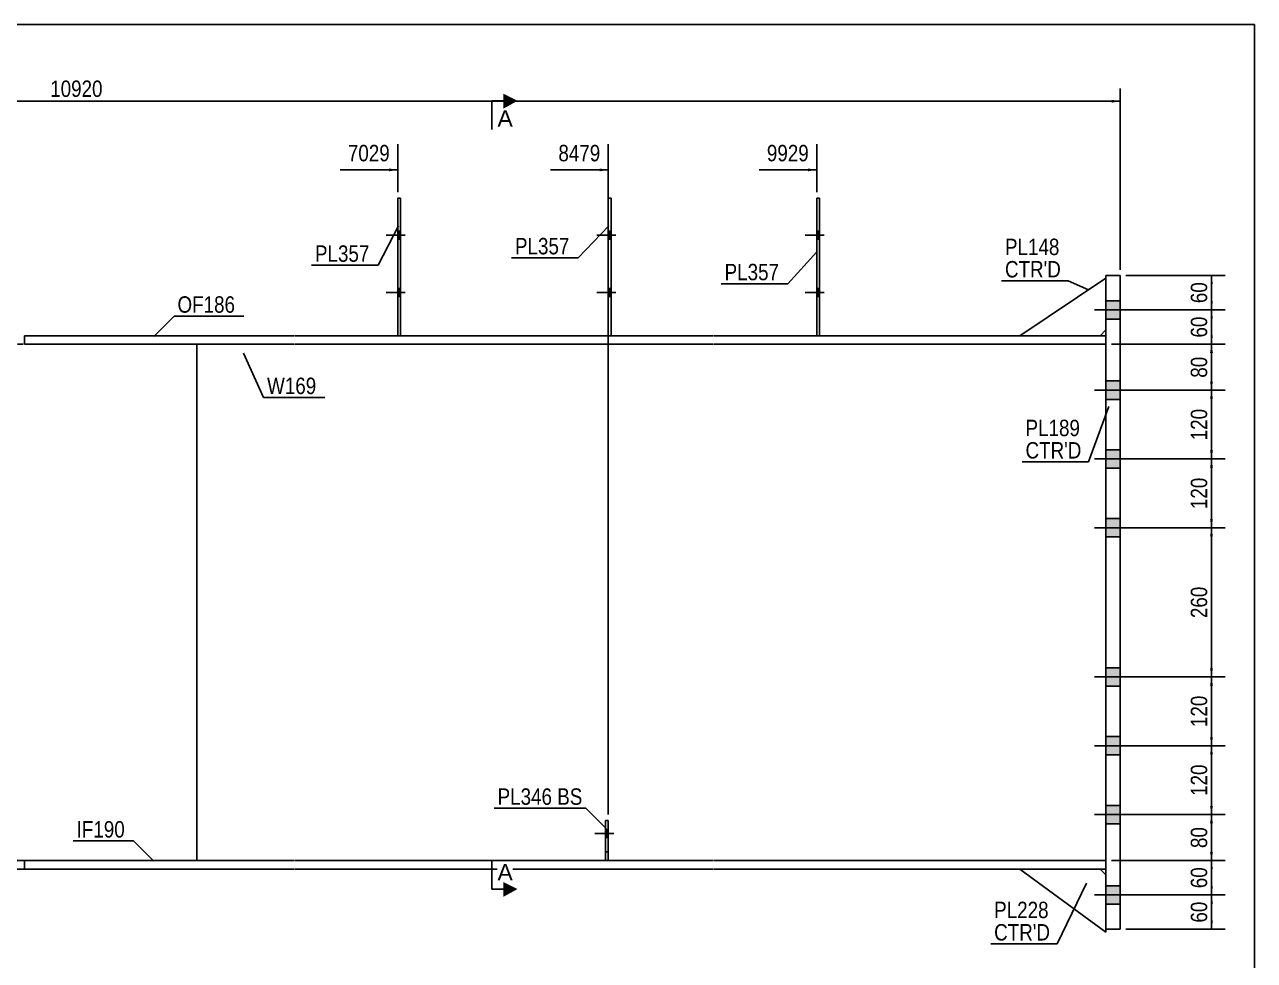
# Model space of a CAD drawing. Header units: millimetres. Extents: x -327 to 86, y -151 to 136.
# Drawn here: x -128.6 to 85.8, y -27.4 to 135.7 of the extents above; entities that cross this region are included whole.
import ezdxf

# ---------------------------------------------------------------- set-up
doc = ezdxf.new("R2010")
doc.units = ezdxf.units.MM
doc.linetypes.add('DXK_LINE_DOT1', pattern=[1.8814, 0.9407, -0.9407])
doc.linetypes.add('DXK_LINE_DOT2', pattern=[3.9198, 1.9599, -1.9599])
doc.styles.add('Arial', font='ARIAL.TTF', dxfattribs={"height": 0.2})
doc.styles.add('Arial Narrow', font='ARIALN.TTF', dxfattribs={"height": 0.2})

# ---------------------------------------------------------------- blocks, each defined once
blk = doc.blocks.new('Unknown-622305772-1210')
at = {"color": 5, "linetype": 'Continuous'}
for p, q in [((85.84, 135.73), (-324.16, 135.73)), ((85.84, -151.27), (85.84, 135.73))]:
    blk.add_line(p, q, dxfattribs=at)
blk = doc.blocks.new('Part-622305772-1543 - 1231')
at = {"color": 2, "linetype": 'Continuous'}
for p, q in [((-128.56, 81.5), (-128.56, 80)), ((-81.56, 81.5), (-128.56, 81.5)), ((-45.21, 81.5), (-81.46, 81.5)), ((-8.51, 81.5), (-45.11, 81.5)), ((27.84, 81.5), (-8.41, 81.5)), ((59.94, 81.5), (27.94, 81.5)), ((-128.56, 80), (-81.56, 80)), ((-81.46, 80), (-45.21, 80)), ((-45.11, 80), (-8.51, 80)), ((-8.41, 80), (27.84, 80)), ((27.94, 80), (59.94, 80))]:
    blk.add_line(p, q, dxfattribs=at)
at = {"color": 7, "linetype": 'DXK_LINE_DOT1'}
blk.add_line((59.94, 80), (59.94, 81.5), dxfattribs=at)
blk = doc.blocks.new('Part-622305772-1287 - 1231')
at = {"color": 2, "linetype": 'Continuous'}
for p, q in [((59.94, 91.5), (44.94, 81.5)), ((58.94, 81.5), (59.94, 82.5))]:
    blk.add_line(p, q, dxfattribs=at)
at = {"color": 7, "linetype": 'DXK_LINE_DOT1'}
for p, q in [((59.94, 82.5), (59.94, 91.5)), ((44.94, 81.5), (58.94, 81.5))]:
    blk.add_line(p, q, dxfattribs=at)
blk = doc.blocks.new('Part-622305772-1309 - 1231')
at = {"color": 7, "linetype": 'DXK_LINE_DOT1'}
for p, q in [((-27.31, -10), (-27.31, -3)), ((-27.31, -3), (-26.81, -3)), ((-26.81, -10), (-26.81, -3)), ((-27.31, -8.5), (-26.81, -8.5)), ((-26.81, -10), (-27.31, -10))]:
    blk.add_line(p, q, dxfattribs=at)
blk = doc.blocks.new('Part-622305772-1643 - 1231')
at = {"color": 2, "linetype": 'Continuous'}
for p, q in [((-27.31, -10), (-27.31, -3)), ((-27.31, -3), (-26.81, -3)), ((-26.81, -3), (-26.81, -10))]:
    blk.add_line(p, q, dxfattribs=at)
blk = doc.blocks.new('Part-622305772-1388 - 1231')
at = {"color": 7, "linetype": 'DXK_LINE_DOT1'}
for p, q in [((-299.5, 80), (-299.5, -10)), ((-299.5, 80), (-267.5, 80)), ((-267.4, 80), (-231.15, 80)), ((-231.05, 80), (-194.45, 80)), ((-194.35, 80), (-158.1, 80)), ((-158, 80), (-98.56, 80)), ((-98.56, 80), (-98.56, -10)), ((-299.5, -10), (-267.5, -10)), ((-267.4, -10), (-231.15, -10)), ((-231.05, -10), (-194.45, -10)), ((-194.35, -10), (-158.1, -10)), ((-158, -10), (-98.56, -10))]:
    blk.add_line(p, q, dxfattribs=at)
blk = doc.blocks.new('Bolt-622305772-1389 - 1231')
at = {"linetype": 'Continuous'}
for points in [[(59.94, 87.6), (59.94, 84.4), (62.44, 84.4), (62.44, 87.6)], [(59.94, 87.6), (59.94, 84.4), (62.44, 84.4), (62.44, 87.6)], [(59.94, 73.6), (59.94, 70.4), (62.44, 70.4), (62.44, 73.6)], [(59.94, 73.6), (59.94, 70.4), (62.44, 70.4), (62.44, 73.6)], [(59.94, 61.6), (59.94, 58.4), (62.44, 58.4), (62.44, 61.6)], [(59.94, 61.6), (59.94, 58.4), (62.44, 58.4), (62.44, 61.6)], [(59.94, 49.6), (59.94, 46.4), (62.44, 46.4), (62.44, 49.6)], [(59.94, 49.6), (59.94, 46.4), (62.44, 46.4), (62.44, 49.6)], [(59.94, 23.6), (59.94, 20.4), (62.44, 20.4), (62.44, 23.6)], [(59.94, 23.6), (59.94, 20.4), (62.44, 20.4), (62.44, 23.6)], [(59.94, 11.6), (59.94, 8.4), (62.44, 8.4), (62.44, 11.6)], [(59.94, 11.6), (59.94, 8.4), (62.44, 8.4), (62.44, 11.6)], [(59.94, -0.4), (59.94, -3.6), (62.44, -3.6), (62.44, -0.4)], [(59.94, -0.4), (59.94, -3.6), (62.44, -3.6), (62.44, -0.4)], [(59.94, -14.4), (59.94, -17.6), (62.44, -17.6), (62.44, -14.4)], [(59.94, -14.4), (59.94, -17.6), (62.44, -17.6), (62.44, -14.4)]]:
    blk.add_hatch(color=3, dxfattribs=at).paths.add_polyline_path(points)
at = {"color": 3, "linetype": 'Continuous'}
for p, q in [((57.96, 86), (69.94, 86)), ((57.96, 86), (69.94, 86)), ((59.94, 87.6), (62.44, 87.6)), ((59.94, 87.6), (62.44, 87.6)), ((59.94, 84.4), (62.44, 84.4)), ((59.94, 84.4), (62.44, 84.4)), ((59.94, 73.6), (62.44, 73.6)), ((59.94, 73.6), (62.44, 73.6)), ((57.96, 72), (69.94, 72)), ((57.96, 72), (69.94, 72)), ((59.94, 70.4), (62.44, 70.4)), ((59.94, 70.4), (62.44, 70.4)), ((59.94, 61.6), (62.44, 61.6)), ((59.94, 61.6), (62.44, 61.6)), ((57.96, 60), (69.94, 60)), ((57.96, 60), (69.94, 60)), ((59.94, 58.4), (62.44, 58.4)), ((59.94, 58.4), (62.44, 58.4)), ((59.94, 49.6), (62.44, 49.6)), ((59.94, 49.6), (62.44, 49.6)), ((57.96, 48), (69.94, 48)), ((57.96, 48), (69.94, 48)), ((59.94, 46.4), (62.44, 46.4)), ((59.94, 46.4), (62.44, 46.4)), ((59.94, 23.6), (62.44, 23.6)), ((59.94, 23.6), (62.44, 23.6)), ((57.96, 22), (69.94, 22)), ((57.96, 22), (69.94, 22)), ((59.94, 20.4), (62.44, 20.4)), ((59.94, 20.4), (62.44, 20.4)), ((59.94, 11.6), (62.44, 11.6)), ((59.94, 11.6), (62.44, 11.6)), ((57.96, 10), (69.94, 10)), ((57.96, 10), (69.94, 10)), ((59.94, 8.4), (62.44, 8.4)), ((59.94, 8.4), (62.44, 8.4)), ((57.96, -2), (69.94, -2)), ((57.96, -2), (69.94, -2)), ((59.94, -0.4), (62.44, -0.4)), ((59.94, -0.4), (62.44, -0.4)), ((59.94, -3.6), (62.44, -3.6)), ((59.94, -3.6), (62.44, -3.6)), ((59.94, -14.4), (62.44, -14.4)), ((59.94, -14.4), (62.44, -14.4)), ((57.96, -16), (69.94, -16)), ((57.96, -16), (69.94, -16)), ((59.94, -17.6), (62.44, -17.6)), ((59.94, -17.6), (62.44, -17.6))]:
    blk.add_line(p, q, dxfattribs=at)
blk = doc.blocks.new('Bolt-622305772-1390 - 1231')
at = {"linetype": 'Continuous'}
for points in [[(10.04, 98.3), (10.04, 99.7), (9.54, 99.7), (9.54, 98.3)], [(10.04, 98.3), (10.04, 99.7), (9.54, 99.7), (9.54, 98.3)], [(10.04, 88.3), (10.04, 89.7), (9.54, 89.7), (9.54, 88.3)], [(10.04, 88.3), (10.04, 89.7), (9.54, 89.7), (9.54, 88.3)]]:
    blk.add_hatch(color=3, dxfattribs=at).paths.add_polyline_path(points)
at = {"color": 3, "linetype": 'Continuous'}
for p, q in [((10.84, 99), (7.54, 99)), ((10.84, 99), (7.54, 99)), ((10.04, 99.7), (9.54, 99.7)), ((10.04, 99.7), (9.54, 99.7)), ((10.04, 98.3), (9.54, 98.3)), ((10.04, 98.3), (9.54, 98.3)), ((10.84, 89), (7.54, 89)), ((10.84, 89), (7.54, 89)), ((10.04, 89.7), (9.54, 89.7)), ((10.04, 89.7), (9.54, 89.7)), ((10.04, 88.3), (9.54, 88.3)), ((10.04, 88.3), (9.54, 88.3))]:
    blk.add_line(p, q, dxfattribs=at)
blk = doc.blocks.new('Part-622305772-1423 - 1231')
at = {"color": 2, "linetype": 'Continuous'}
for p, q in [((-26.31, 105.5), (-26.81, 105.5)), ((-26.81, 105.5), (-26.81, 81.5)), ((-26.31, 81.5), (-26.31, 105.5))]:
    blk.add_line(p, q, dxfattribs=at)
at = {"color": 7, "linetype": 'DXK_LINE_DOT1'}
blk.add_line((-26.81, 81.5), (-26.31, 81.5), dxfattribs=at)
blk = doc.blocks.new('Part-622305772-1428 - 1231')
at = {"color": 2, "linetype": 'Continuous'}
for p, q in [((-63.01, 105.5), (-63.51, 105.5)), ((-63.51, 105.5), (-63.51, 81.5)), ((-63.01, 81.5), (-63.01, 105.5))]:
    blk.add_line(p, q, dxfattribs=at)
at = {"color": 7, "linetype": 'DXK_LINE_DOT1'}
blk.add_line((-63.51, 81.5), (-63.01, 81.5), dxfattribs=at)
blk = doc.blocks.new('Part-622305772-1649 - 1231')
at = {"color": 2, "linetype": 'Continuous'}
for p, q in [((10.04, 105.5), (9.54, 105.5)), ((9.54, 105.5), (9.54, 81.5)), ((10.04, 81.5), (10.04, 105.5))]:
    blk.add_line(p, q, dxfattribs=at)
at = {"color": 7, "linetype": 'DXK_LINE_DOT1'}
blk.add_line((9.54, 81.5), (10.04, 81.5), dxfattribs=at)
blk = doc.blocks.new('Part-622305772-1616 - 1231')
at = {"color": 2, "linetype": 'Continuous'}
blk.add_line((-98.56, 80), (-98.56, -10), dxfattribs=at)
at = {"color": 7, "linetype": 'DXK_LINE_DOT1'}
for p, q in [((-98.56, 80), (-81.56, 80)), ((-81.46, 80), (-45.21, 80)), ((-45.11, 80), (-8.51, 80)), ((-8.41, 80), (27.84, 80)), ((27.94, 80), (59.94, 80)), ((59.94, 80), (59.94, -10)), ((-98.56, -10), (-81.56, -10)), ((-81.46, -10), (-45.21, -10)), ((-45.11, -10), (-27.31, -10)), ((-26.81, -10), (-8.51, -10)), ((-8.41, -10), (27.84, -10)), ((27.94, -10), (59.94, -10))]:
    blk.add_line(p, q, dxfattribs=at)
blk = doc.blocks.new('Bolt-622305772-1441 - 1231')
at = {"linetype": 'Continuous'}
for points in [[(-63.01, 98.3), (-63.01, 99.7), (-63.51, 99.7), (-63.51, 98.3)], [(-63.01, 98.3), (-63.01, 99.7), (-63.51, 99.7), (-63.51, 98.3)], [(-63.01, 88.3), (-63.01, 89.7), (-63.51, 89.7), (-63.51, 88.3)], [(-63.01, 88.3), (-63.01, 89.7), (-63.51, 89.7), (-63.51, 88.3)]]:
    blk.add_hatch(color=3, dxfattribs=at).paths.add_polyline_path(points)
at = {"color": 3, "linetype": 'Continuous'}
for p, q in [((-62.21, 99), (-65.51, 99)), ((-62.21, 99), (-65.51, 99)), ((-63.01, 99.7), (-63.51, 99.7)), ((-63.01, 99.7), (-63.51, 99.7)), ((-63.01, 98.3), (-63.51, 98.3)), ((-63.01, 98.3), (-63.51, 98.3)), ((-62.21, 89), (-65.51, 89)), ((-62.21, 89), (-65.51, 89)), ((-63.01, 89.7), (-63.51, 89.7)), ((-63.01, 89.7), (-63.51, 89.7)), ((-63.01, 88.3), (-63.51, 88.3)), ((-63.01, 88.3), (-63.51, 88.3))]:
    blk.add_line(p, q, dxfattribs=at)
blk = doc.blocks.new('Bolt-622305772-1447 - 1231')
at = {"color": 3, "linetype": 'DXK_LINE_DOT2'}
for p, q in [((-25.86, -5.3), (-29.16, -5.3)), ((-26.81, -4.6), (-27.31, -4.6)), ((-26.81, -6), (-27.31, -6))]:
    blk.add_line(p, q, dxfattribs=at)
blk = doc.blocks.new('Part-622305772-1521 - 1231')
at = {"color": 2, "linetype": 'Continuous'}
for p, q in [((-299.5, -10), (-267.5, -10)), ((-267.4, -10), (-231.15, -10)), ((-231.05, -10), (-194.45, -10)), ((-194.35, -10), (-158.1, -10)), ((-158, -10), (-128.56, -10)), ((-128.56, -11.5), (-128.56, -10)), ((-299.5, -11.5), (-267.5, -11.5)), ((-267.4, -11.5), (-231.15, -11.5)), ((-231.05, -11.5), (-194.45, -11.5)), ((-194.35, -11.5), (-158.1, -11.5)), ((-158, -11.5), (-128.56, -11.5))]:
    blk.add_line(p, q, dxfattribs=at)
at = {"color": 7, "linetype": 'DXK_LINE_DOT1'}
blk.add_line((-299.5, -11.5), (-299.5, -10), dxfattribs=at)
blk = doc.blocks.new('Part-622305772-1499 - 1231')
at = {"color": 2, "linetype": 'Continuous'}
for p, q in [((-128.56, -11.5), (-128.56, -10)), ((-81.56, -10), (-128.56, -10)), ((-45.21, -10), (-81.46, -10)), ((-8.51, -10), (-45.11, -10)), ((27.84, -10), (-8.41, -10)), ((59.94, -10), (27.94, -10)), ((-128.56, -11.5), (-81.56, -11.5)), ((-81.46, -11.5), (-45.21, -11.5)), ((-45.11, -11.5), (-8.51, -11.5)), ((-8.41, -11.5), (27.84, -11.5)), ((27.94, -11.5), (59.94, -11.5))]:
    blk.add_line(p, q, dxfattribs=at)
at = {"color": 7, "linetype": 'DXK_LINE_DOT1'}
blk.add_line((59.94, -11.5), (59.94, -10), dxfattribs=at)
blk = doc.blocks.new('Part-622305772-1594 - 1231')
at = {"color": 2, "linetype": 'Continuous'}
for p, q in [((59.94, 92), (62.44, 92)), ((59.94, -22), (59.94, 92)), ((62.44, 92), (62.44, -22)), ((62.44, -22), (59.94, -22))]:
    blk.add_line(p, q, dxfattribs=at)
blk = doc.blocks.new('Part-622305772-1621 - 1231')
at = {"color": 2, "linetype": 'Continuous'}
for p, q in [((59.94, -22.5), (44.94, -11.5)), ((58.94, -11.5), (59.94, -12.5)), ((59.94, -22.5), (59.94, -22))]:
    blk.add_line(p, q, dxfattribs=at)
at = {"color": 7, "linetype": 'DXK_LINE_DOT1'}
for p, q in [((44.94, -11.5), (58.94, -11.5)), ((59.94, -12.5), (59.94, -22))]:
    blk.add_line(p, q, dxfattribs=at)
blk = doc.blocks.new('Bolt-622305772-1644 - 1231')
at = {"linetype": 'Continuous'}
for points in [[(-26.31, 98.3), (-26.31, 99.7), (-26.81, 99.7), (-26.81, 98.3)], [(-26.31, 98.3), (-26.31, 99.7), (-26.81, 99.7), (-26.81, 98.3)], [(-26.31, 88.3), (-26.31, 89.7), (-26.81, 89.7), (-26.81, 88.3)], [(-26.31, 88.3), (-26.31, 89.7), (-26.81, 89.7), (-26.81, 88.3)]]:
    blk.add_hatch(color=3, dxfattribs=at).paths.add_polyline_path(points)
at = {"color": 3, "linetype": 'Continuous'}
for p, q in [((-25.51, 99), (-28.81, 99)), ((-25.51, 99), (-28.81, 99)), ((-26.31, 99.7), (-26.81, 99.7)), ((-26.31, 99.7), (-26.81, 99.7)), ((-26.31, 98.3), (-26.81, 98.3)), ((-26.31, 98.3), (-26.81, 98.3)), ((-25.51, 89), (-28.81, 89)), ((-25.51, 89), (-28.81, 89)), ((-26.31, 89.7), (-26.81, 89.7)), ((-26.31, 89.7), (-26.81, 89.7)), ((-26.31, 88.3), (-26.81, 88.3)), ((-26.31, 88.3), (-26.81, 88.3))]:
    blk.add_line(p, q, dxfattribs=at)
blk = doc.blocks.new('Bolt-622305772-1671 - 1231')
at = {"linetype": 'Continuous'}
blk.add_hatch(color=3, dxfattribs=at).paths.add_polyline_path([(-26.81, -6), (-26.81, -4.6), (-27.31, -4.6), (-27.31, -6)])
at = {"color": 3, "linetype": 'Continuous'}
for p, q in [((-25.86, -5.3), (-29.16, -5.3)), ((-26.81, -4.6), (-27.31, -4.6)), ((-26.81, -6), (-27.31, -6))]:
    blk.add_line(p, q, dxfattribs=at)
blk = doc.blocks.new('StraightDimension-622305772-1761 - 1231')
at = {"linetype": 'Continuous'}
blk.add_hatch(color=7, dxfattribs=at).paths.add_polyline_path([(-65.01, 110.65), (-63.51, 110.4), (-65.01, 110.15)])
at = {"color": 7, "linetype": 'Continuous'}
for p, q in [((-63.51, 106.5), (-63.51, 114.9)), ((-73.57, 110.4), (-63.51, 110.4))]:
    blk.add_line(p, q, dxfattribs=at)
at = {"color": 0}
blk.add_wipeout([(-64.29, 111.3), (-64.29, 115.5), (-72.8, 115.5), (-72.8, 111.3)], dxfattribs=at)
at = {"color": 3, "style": 'Arial Narrow'}
blk.add_text('7029', height=2.863, dxfattribs=at).set_placement((-72.2, 111.9))
blk = doc.blocks.new('StraightDimension-622305772-1772 - 1231')
at = {"linetype": 'Continuous'}
blk.add_hatch(color=7, dxfattribs=at).paths.add_polyline_path([(-28.31, 110.65), (-26.81, 110.4), (-28.31, 110.15)])
at = {"color": 7, "linetype": 'Continuous'}
for p, q in [((-26.81, -2), (-26.81, 114.9)), ((-36.87, 110.4), (-26.81, 110.4))]:
    blk.add_line(p, q, dxfattribs=at)
at = {"color": 0}
blk.add_wipeout([(-27.59, 111.3), (-27.59, 115.5), (-36.1, 115.5), (-36.1, 111.3)], dxfattribs=at)
at = {"color": 3, "style": 'Arial Narrow'}
blk.add_text('8479', height=2.863, dxfattribs=at).set_placement((-35.5, 111.9))
blk = doc.blocks.new('StraightDimension-622305772-1783 - 1231')
at = {"linetype": 'Continuous'}
blk.add_hatch(color=7, dxfattribs=at).paths.add_polyline_path([(8.04, 110.65), (9.54, 110.4), (8.04, 110.15)])
at = {"color": 7, "linetype": 'Continuous'}
for p, q in [((9.54, 106.5), (9.54, 114.9)), ((-0.52, 110.4), (9.54, 110.4))]:
    blk.add_line(p, q, dxfattribs=at)
at = {"color": 0}
blk.add_wipeout([(8.76, 111.3), (8.76, 115.5), (0.25, 115.5), (0.25, 111.3)], dxfattribs=at)
at = {"color": 3, "style": 'Arial Narrow'}
blk.add_text('9929', height=2.863, dxfattribs=at).set_placement((0.85, 111.9))
blk = doc.blocks.new('StraightDimension-622305772-1795 - 1231')
at = {"linetype": 'Continuous'}
blk.add_hatch(color=7, dxfattribs=at).paths.add_polyline_path([(60.94, 122.62), (62.44, 122.37), (60.94, 122.12)])
at = {"color": 7, "linetype": 'Continuous'}
for p, q in [((62.44, 93), (62.44, 124.62)), ((-301.5, 122.37), (62.44, 122.37))]:
    blk.add_line(p, q, dxfattribs=at)
at = {"color": 0}
blk.add_wipeout([(-114.36, 122.52), (-114.36, 126.72), (-124.7, 126.72), (-124.7, 122.52)], dxfattribs=at)
at = {"color": 3, "style": 'Arial Narrow'}
blk.add_text('10920', height=2.863, dxfattribs=at).set_placement((-124.1, 123.12))
blk = doc.blocks.new('StraightDimension-622305772-3590 - 1231')
at = {"linetype": 'Continuous'}
for points in [[(78.11, 90.5), (78.36, 92), (78.61, 90.5)], [(78.61, 87.5), (78.36, 86), (78.11, 87.5)]]:
    blk.add_hatch(color=7, dxfattribs=at).paths.add_polyline_path(points)
at = {"color": 7, "linetype": 'Continuous'}
for p, q in [((63.44, 92), (80.76, 92)), ((78.36, 86), (78.36, 92)), ((60.94, 86), (80.76, 86))]:
    blk.add_line(p, q, dxfattribs=at)
at = {"color": 0}
blk.add_wipeout([(78.21, 91.43), (74.01, 91.43), (74.01, 86.57), (78.21, 86.57)], dxfattribs=at)
at = {"color": 3, "style": 'Arial Narrow'}
blk.add_text('60', height=2.863, rotation=90.0002, dxfattribs=at).set_placement((77.61, 87.17))
blk = doc.blocks.new('StraightDimension-622305772-3591 - 1231')
at = {"linetype": 'Continuous'}
for points in [[(78.11, 84.5), (78.36, 86), (78.61, 84.5)], [(78.61, 81.5), (78.36, 80), (78.11, 81.5)]]:
    blk.add_hatch(color=7, dxfattribs=at).paths.add_polyline_path(points)
at = {"color": 7, "linetype": 'Continuous'}
for p, q in [((60.94, 86), (80.76, 86)), ((78.36, 80), (78.36, 86)), ((60.94, 80), (80.76, 80))]:
    blk.add_line(p, q, dxfattribs=at)
at = {"color": 0}
blk.add_wipeout([(78.21, 85.43), (74.01, 85.43), (74.01, 80.57), (78.21, 80.57)], dxfattribs=at)
at = {"color": 3, "style": 'Arial Narrow'}
blk.add_text('60', height=2.863, rotation=90.0002, dxfattribs=at).set_placement((77.61, 81.17))
blk = doc.blocks.new('StraightDimension-622305772-3592 - 1231')
at = {"linetype": 'Continuous'}
for points in [[(78.11, 78.5), (78.36, 80), (78.61, 78.5)], [(78.61, 73.5), (78.36, 72), (78.11, 73.5)]]:
    blk.add_hatch(color=7, dxfattribs=at).paths.add_polyline_path(points)
at = {"color": 7, "linetype": 'Continuous'}
for p, q in [((60.94, 80), (80.76, 80)), ((78.36, 72), (78.36, 80)), ((60.94, 72), (80.76, 72))]:
    blk.add_line(p, q, dxfattribs=at)
at = {"color": 0}
blk.add_wipeout([(78.21, 78.43), (74.01, 78.43), (74.01, 73.57), (78.21, 73.57)], dxfattribs=at)
at = {"color": 3, "style": 'Arial Narrow'}
blk.add_text('80', height=2.863, rotation=90.0002, dxfattribs=at).set_placement((77.61, 74.17))
blk = doc.blocks.new('StraightDimension-622305772-3593 - 1231')
at = {"linetype": 'Continuous'}
for points in [[(78.11, 70.5), (78.36, 72), (78.61, 70.5)], [(78.61, 61.5), (78.36, 60), (78.11, 61.5)]]:
    blk.add_hatch(color=7, dxfattribs=at).paths.add_polyline_path(points)
at = {"color": 7, "linetype": 'Continuous'}
for p, q in [((60.94, 72), (80.76, 72)), ((78.36, 60), (78.36, 72)), ((60.94, 60), (80.76, 60))]:
    blk.add_line(p, q, dxfattribs=at)
at = {"color": 0}
blk.add_wipeout([(78.21, 69.34), (74.01, 69.34), (74.01, 62.66), (78.21, 62.66)], dxfattribs=at)
at = {"color": 3, "style": 'Arial Narrow'}
blk.add_text('120', height=2.863, rotation=90.0002, dxfattribs=at).set_placement((77.61, 63.26))
blk = doc.blocks.new('StraightDimension-622305772-3594 - 1231')
at = {"linetype": 'Continuous'}
for points in [[(78.11, 58.5), (78.36, 60), (78.61, 58.5)], [(78.61, 49.5), (78.36, 48), (78.11, 49.5)]]:
    blk.add_hatch(color=7, dxfattribs=at).paths.add_polyline_path(points)
at = {"color": 7, "linetype": 'Continuous'}
for p, q in [((60.94, 60), (80.76, 60)), ((78.36, 48), (78.36, 60)), ((60.94, 48), (80.76, 48))]:
    blk.add_line(p, q, dxfattribs=at)
at = {"color": 0}
blk.add_wipeout([(78.21, 57.34), (74.01, 57.34), (74.01, 50.66), (78.21, 50.66)], dxfattribs=at)
at = {"color": 3, "style": 'Arial Narrow'}
blk.add_text('120', height=2.863, rotation=90.0002, dxfattribs=at).set_placement((77.61, 51.26))
blk = doc.blocks.new('StraightDimension-622305772-3595 - 1231')
at = {"linetype": 'Continuous'}
for points in [[(78.11, 46.5), (78.36, 48), (78.61, 46.5)], [(78.61, 23.5), (78.36, 22), (78.11, 23.5)]]:
    blk.add_hatch(color=7, dxfattribs=at).paths.add_polyline_path(points)
at = {"color": 7, "linetype": 'Continuous'}
for p, q in [((60.94, 48), (80.76, 48)), ((78.36, 22), (78.36, 48)), ((60.94, 22), (80.76, 22))]:
    blk.add_line(p, q, dxfattribs=at)
at = {"color": 0}
blk.add_wipeout([(78.21, 38.34), (74.01, 38.34), (74.01, 31.66), (78.21, 31.66)], dxfattribs=at)
at = {"color": 3, "style": 'Arial Narrow'}
blk.add_text('260', height=2.863, rotation=90.0002, dxfattribs=at).set_placement((77.61, 32.26))
blk = doc.blocks.new('StraightDimension-622305772-3596 - 1231')
at = {"linetype": 'Continuous'}
for points in [[(78.11, 20.5), (78.36, 22), (78.61, 20.5)], [(78.61, 11.5), (78.36, 10), (78.11, 11.5)]]:
    blk.add_hatch(color=7, dxfattribs=at).paths.add_polyline_path(points)
at = {"color": 7, "linetype": 'Continuous'}
for p, q in [((60.94, 22), (80.76, 22)), ((78.36, 10), (78.36, 22)), ((60.94, 10), (80.76, 10))]:
    blk.add_line(p, q, dxfattribs=at)
at = {"color": 0}
blk.add_wipeout([(78.21, 19.34), (74.01, 19.34), (74.01, 12.66), (78.21, 12.66)], dxfattribs=at)
at = {"color": 3, "style": 'Arial Narrow'}
blk.add_text('120', height=2.863, rotation=90.0002, dxfattribs=at).set_placement((77.61, 13.26))
blk = doc.blocks.new('StraightDimension-622305772-3597 - 1231')
at = {"linetype": 'Continuous'}
for points in [[(78.11, 8.5), (78.36, 10), (78.61, 8.5)], [(78.61, -0.5), (78.36, -2), (78.11, -0.5)]]:
    blk.add_hatch(color=7, dxfattribs=at).paths.add_polyline_path(points)
at = {"color": 7, "linetype": 'Continuous'}
for p, q in [((60.94, 10), (80.76, 10)), ((78.36, -2), (78.36, 10)), ((60.94, -2), (80.76, -2))]:
    blk.add_line(p, q, dxfattribs=at)
at = {"color": 0}
blk.add_wipeout([(78.21, 7.34), (74.01, 7.34), (74.01, 0.66), (78.21, 0.66)], dxfattribs=at)
at = {"color": 3, "style": 'Arial Narrow'}
blk.add_text('120', height=2.863, rotation=90.0002, dxfattribs=at).set_placement((77.61, 1.26))
blk = doc.blocks.new('StraightDimension-622305772-3598 - 1231')
at = {"linetype": 'Continuous'}
for points in [[(78.11, -3.5), (78.36, -2), (78.61, -3.5)], [(78.61, -8.5), (78.36, -10), (78.11, -8.5)]]:
    blk.add_hatch(color=7, dxfattribs=at).paths.add_polyline_path(points)
at = {"color": 7, "linetype": 'Continuous'}
for p, q in [((60.94, -2), (80.76, -2)), ((78.36, -10), (78.36, -2)), ((60.94, -10), (80.76, -10))]:
    blk.add_line(p, q, dxfattribs=at)
at = {"color": 0}
blk.add_wipeout([(78.21, -3.57), (74.01, -3.57), (74.01, -8.43), (78.21, -8.43)], dxfattribs=at)
at = {"color": 3, "style": 'Arial Narrow'}
blk.add_text('80', height=2.863, rotation=90.0002, dxfattribs=at).set_placement((77.61, -7.83))
blk = doc.blocks.new('StraightDimension-622305772-3599 - 1231')
at = {"linetype": 'Continuous'}
for points in [[(78.11, -11.5), (78.36, -10), (78.61, -11.5)], [(78.61, -14.5), (78.36, -16), (78.11, -14.5)]]:
    blk.add_hatch(color=7, dxfattribs=at).paths.add_polyline_path(points)
at = {"color": 7, "linetype": 'Continuous'}
for p, q in [((60.94, -10), (80.76, -10)), ((78.36, -16), (78.36, -10)), ((60.94, -16), (80.76, -16))]:
    blk.add_line(p, q, dxfattribs=at)
at = {"color": 0}
blk.add_wipeout([(78.21, -10.57), (74.01, -10.57), (74.01, -15.43), (78.21, -15.43)], dxfattribs=at)
at = {"color": 3, "style": 'Arial Narrow'}
blk.add_text('60', height=2.863, rotation=90.0002, dxfattribs=at).set_placement((77.61, -14.83))
blk = doc.blocks.new('StraightDimension-622305772-3600 - 1231')
at = {"linetype": 'Continuous'}
for points in [[(78.11, -17.5), (78.36, -16), (78.61, -17.5)], [(78.61, -20.5), (78.36, -22), (78.11, -20.5)]]:
    blk.add_hatch(color=7, dxfattribs=at).paths.add_polyline_path(points)
at = {"color": 7, "linetype": 'Continuous'}
for p, q in [((60.94, -16), (80.76, -16)), ((78.36, -22), (78.36, -16)), ((63.44, -22), (80.76, -22))]:
    blk.add_line(p, q, dxfattribs=at)
at = {"color": 0}
blk.add_wipeout([(78.21, -16.57), (74.01, -16.57), (74.01, -21.43), (78.21, -21.43)], dxfattribs=at)
at = {"color": 3, "style": 'Arial Narrow'}
blk.add_text('60', height=2.863, rotation=90.0002, dxfattribs=at).set_placement((77.61, -20.83))
blk = doc.blocks.new('Mark-622305772-1282 - 1231')
at = {"color": 7, "linetype": 'Continuous'}
blk.add_line((56.9, 89.47), (53.37, 91.05), dxfattribs=at)
at = {"color": 0}
blk.add_wipeout([(51.87, 95.55), (51.87, 98.55), (42.36, 98.55), (42.36, 95.55)], dxfattribs=at)
blk.add_wipeout([(51.87, 95.55), (51.87, 98.55), (42.36, 98.55), (42.36, 95.55)], dxfattribs=at)
blk.add_wipeout([(52.12, 91.65), (52.12, 94.65), (42.36, 94.65), (42.36, 91.65)], dxfattribs=at)
blk.add_wipeout([(52.12, 91.65), (52.12, 94.65), (42.36, 94.65), (42.36, 91.65)], dxfattribs=at)
at = {"color": 7, "linetype": 'Continuous'}
blk.add_line((41.76, 91.05), (53.37, 91.05), dxfattribs=at)
at = {"color": 3, "style": 'Arial Narrow'}
blk.add_text('PL148', height=2.863, dxfattribs=at).set_placement((42.36, 95.55))
at = {"color": 1, "style": 'Arial Narrow'}
blk.add_text("CTR'D", height=2.863, dxfattribs=at).set_placement((42.36, 91.65))
blk = doc.blocks.new('Mark-622305772-1495 - 1231')
at = {"color": 7, "linetype": 'Continuous'}
blk.add_line((-106.05, -10.13), (-109.58, -6.6), dxfattribs=at)
at = {"color": 0}
blk.add_wipeout([(-111.08, -6), (-111.08, -3), (-119.49, -3), (-119.49, -6)], dxfattribs=at)
blk.add_wipeout([(-111.08, -6), (-111.08, -3), (-119.49, -3), (-119.49, -6)], dxfattribs=at)
at = {"color": 7, "linetype": 'Continuous'}
blk.add_line((-120.09, -6.6), (-109.58, -6.6), dxfattribs=at)
at = {"color": 3, "style": 'Arial Narrow'}
blk.add_text('IF190', height=2.863, dxfattribs=at).set_placement((-119.49, -6))
blk = doc.blocks.new('Mark-622305772-1612 - 1231')
at = {"color": 0}
blk.add_wipeout([(-77.7, 71.32), (-77.7, 74.32), (-86.29, 74.32), (-86.29, 71.32)], dxfattribs=at)
blk.add_wipeout([(-77.7, 71.32), (-77.7, 74.32), (-86.29, 74.32), (-86.29, 71.32)], dxfattribs=at)
at = {"color": 7, "linetype": 'Continuous'}
for p, q in [((-90.42, 78.45), (-86.89, 70.72)), ((-86.89, 70.72), (-76.2, 70.72))]:
    blk.add_line(p, q, dxfattribs=at)
at = {"color": 3, "style": 'Arial Narrow'}
blk.add_text('W169', height=2.863, dxfattribs=at).set_placement((-86.29, 71.32))
blk = doc.blocks.new('Mark-622305772-1645 - 1231')
at = {"color": 7, "linetype": 'Continuous'}
blk.add_line((9.54, 96.12), (4.48, 90.56), dxfattribs=at)
at = {"color": 0}
blk.add_wipeout([(2.98, 91.16), (2.98, 94.16), (-6.52, 94.16), (-6.52, 91.16)], dxfattribs=at)
blk.add_wipeout([(2.98, 91.16), (2.98, 94.16), (-6.52, 94.16), (-6.52, 91.16)], dxfattribs=at)
at = {"color": 7, "linetype": 'Continuous'}
blk.add_line((-7.12, 90.56), (4.48, 90.56), dxfattribs=at)
at = {"color": 3, "style": 'Arial Narrow'}
blk.add_text('PL357', height=2.863, dxfattribs=at).set_placement((-6.52, 91.16))
blk = doc.blocks.new('Mark-622305772-1419 - 1231')
at = {"color": 7, "linetype": 'Continuous'}
blk.add_line((-26.68, 100.67), (-32.06, 95.08), dxfattribs=at)
at = {"color": 0}
blk.add_wipeout([(-33.56, 95.68), (-33.56, 98.68), (-43.07, 98.68), (-43.07, 95.68)], dxfattribs=at)
blk.add_wipeout([(-33.56, 95.68), (-33.56, 98.68), (-43.07, 98.68), (-43.07, 95.68)], dxfattribs=at)
at = {"color": 7, "linetype": 'Continuous'}
blk.add_line((-43.67, 95.08), (-32.06, 95.08), dxfattribs=at)
at = {"color": 3, "style": 'Arial Narrow'}
blk.add_text('PL357', height=2.863, dxfattribs=at).set_placement((-43.07, 95.68))
blk = doc.blocks.new('Mark-622305772-1424 - 1231')
at = {"color": 7, "linetype": 'Continuous'}
blk.add_line((-63.38, 100.67), (-66.94, 93.78), dxfattribs=at)
at = {"color": 0}
blk.add_wipeout([(-68.44, 94.38), (-68.44, 97.38), (-77.94, 97.38), (-77.94, 94.38)], dxfattribs=at)
blk.add_wipeout([(-68.44, 94.38), (-68.44, 97.38), (-77.94, 97.38), (-77.94, 94.38)], dxfattribs=at)
at = {"color": 7, "linetype": 'Continuous'}
blk.add_line((-78.54, 93.78), (-66.94, 93.78), dxfattribs=at)
at = {"color": 3, "style": 'Arial Narrow'}
blk.add_text('PL357', height=2.863, dxfattribs=at).set_placement((-77.94, 94.38))
blk = doc.blocks.new('Mark-622305772-1617 - 1231')
at = {"color": 7, "linetype": 'Continuous'}
blk.add_line((56.6, -13.96), (51.48, -24.55), dxfattribs=at)
at = {"color": 0}
blk.add_wipeout([(49.98, -20.05), (49.98, -17.05), (40.47, -17.05), (40.47, -20.05)], dxfattribs=at)
blk.add_wipeout([(49.98, -20.05), (49.98, -17.05), (40.47, -17.05), (40.47, -20.05)], dxfattribs=at)
blk.add_wipeout([(50.23, -23.95), (50.23, -20.95), (40.47, -20.95), (40.47, -23.95)], dxfattribs=at)
blk.add_wipeout([(50.23, -23.95), (50.23, -20.95), (40.47, -20.95), (40.47, -23.95)], dxfattribs=at)
at = {"color": 7, "linetype": 'Continuous'}
blk.add_line((39.87, -24.55), (51.48, -24.55), dxfattribs=at)
at = {"color": 3, "style": 'Arial Narrow'}
blk.add_text('PL228', height=2.863, dxfattribs=at).set_placement((40.47, -20.05))
at = {"color": 1, "style": 'Arial Narrow'}
blk.add_text("CTR'D", height=2.863, dxfattribs=at).set_placement((40.47, -23.95))
blk = doc.blocks.new('Mark-622305772-1539 - 1231')
at = {"color": 0}
blk.add_wipeout([(-91.86, 85.5), (-91.86, 88.5), (-101.91, 88.5), (-101.91, 85.5)], dxfattribs=at)
blk.add_wipeout([(-91.86, 85.5), (-91.86, 88.5), (-101.91, 88.5), (-101.91, 85.5)], dxfattribs=at)
at = {"color": 7, "linetype": 'Continuous'}
for p, q in [((-106.05, 81.37), (-102.51, 84.9)), ((-102.51, 84.9), (-90.36, 84.9))]:
    blk.add_line(p, q, dxfattribs=at)
at = {"color": 3, "style": 'Arial Narrow'}
blk.add_text('OF186', height=2.863, dxfattribs=at).set_placement((-101.91, 85.5))
blk = doc.blocks.new('Mark-622305772-1590 - 1231')
at = {"color": 7, "linetype": 'Continuous'}
blk.add_line((60.47, 69.16), (56.94, 59.48), dxfattribs=at)
at = {"color": 0}
blk.add_wipeout([(55.44, 63.98), (55.44, 66.98), (45.94, 66.98), (45.94, 63.98)], dxfattribs=at)
blk.add_wipeout([(55.44, 63.98), (55.44, 66.98), (45.94, 66.98), (45.94, 63.98)], dxfattribs=at)
blk.add_wipeout([(55.69, 60.08), (55.69, 63.08), (45.94, 63.08), (45.94, 60.08)], dxfattribs=at)
blk.add_wipeout([(55.69, 60.08), (55.69, 63.08), (45.94, 63.08), (45.94, 60.08)], dxfattribs=at)
at = {"color": 7, "linetype": 'Continuous'}
blk.add_line((45.34, 59.48), (56.94, 59.48), dxfattribs=at)
at = {"color": 3, "style": 'Arial Narrow'}
blk.add_text('PL189', height=2.863, dxfattribs=at).set_placement((45.94, 63.98))
at = {"color": 1, "style": 'Arial Narrow'}
blk.add_text("CTR'D", height=2.863, dxfattribs=at).set_placement((45.94, 60.08))
blk = doc.blocks.new('SectionMark-622305772-2083 - 1231')
at = {"color": 7, "linetype": 'Continuous'}
for p, q in [((-47.12, 122.44), (-45.12, 122.44)), ((-47.12, -14.98), (-45.12, -14.98))]:
    blk.add_line(p, q, dxfattribs=at)
at = {"color": 0, "linetype": 'Continuous'}
for points in [[(-43.45, 117.94), (-43.45, 120.94), (-46.12, 120.94), (-46.12, 117.94)], [(-43.45, -13.48), (-43.45, -10.48), (-46.12, -10.48), (-46.12, -13.48)]]:
    blk.add_wipeout(points, dxfattribs=at)
at = {"linetype": 'Continuous'}
for points in [[(-45.12, 123.69), (-42.62, 122.44), (-45.12, 121.06)], [(-45.12, -13.73), (-42.62, -14.98), (-45.12, -16.35)]]:
    blk.add_hatch(color=7, dxfattribs=at).paths.add_polyline_path(points)
at = {"color": 7, "linetype": 'Continuous'}
for p, q in [((-47.12, 122.44), (-47.12, 117.44)), ((-47.12, -14.98), (-47.12, -9.98))]:
    blk.add_line(p, q, dxfattribs=at)
at = {"color": 136, "linetype": 'Continuous', "style": 'Arial'}
for p in [(-46.12, 117.94), (-46.12, -13.48)]:
    blk.add_text('A', height=2.87, dxfattribs=at).set_placement(p)
blk = doc.blocks.new('MarkSet-622305772-2114 - 1231')
at = {"color": 0}
blk.add_wipeout([(-36.6, -0.29), (-36.6, 2.71), (-46.1, 2.71), (-46.1, -0.29)], dxfattribs=at)
blk.add_wipeout([(-36.6, -0.29), (-36.6, 2.71), (-46.1, 2.71), (-46.1, -0.29)], dxfattribs=at)
blk.add_wipeout([(-31.32, -0.29), (-31.32, 2.71), (-35.7, 2.71), (-35.7, -0.29)], dxfattribs=at)
blk.add_wipeout([(-31.32, -0.29), (-31.32, 2.71), (-35.7, 2.71), (-35.7, -0.29)], dxfattribs=at)
at = {"color": 7, "linetype": 'Continuous'}
for p in [(-46.7, -0.89), (-27.18, -4.43)]:
    blk.add_line(p, (-30.72, -0.89), dxfattribs=at)
at = {"color": 3, "style": 'Arial Narrow'}
for s, p in [('PL346', (-46.1, -0.29)), ('BS', (-35.7, -0.29))]:
    blk.add_text(s, height=2.863, dxfattribs=at).set_placement(p)

msp = doc.modelspace()

# ---------------------------------------------------------------- block references
for name in ['Unknown-622305772-1210', 'Part-622305772-1428 - 1231', 'Part-622305772-1423 - 1231', 'Part-622305772-1649 - 1231', 'Bolt-622305772-1441 - 1231', 'Bolt-622305772-1644 - 1231', 'Bolt-622305772-1390 - 1231', 'Part-622305772-1287 - 1231', 'Part-622305772-1594 - 1231', 'Bolt-622305772-1389 - 1231', 'Part-622305772-1543 - 1231', 'Part-622305772-1388 - 1231', 'Part-622305772-1616 - 1231', 'Part-622305772-1309 - 1231', 'Part-622305772-1643 - 1231', 'Bolt-622305772-1447 - 1231', 'Bolt-622305772-1671 - 1231', 'Part-622305772-1521 - 1231', 'Part-622305772-1499 - 1231', 'Part-622305772-1621 - 1231']:
    msp.add_blockref(name, (0, 0))

# ---------------------------------------------------------------- next in the draw order: block references
for name in ['StraightDimension-622305772-1761 - 1231', 'StraightDimension-622305772-1772 - 1231', 'StraightDimension-622305772-1783 - 1231', 'Mark-622305772-1539 - 1231', 'Mark-622305772-1612 - 1231', 'Mark-622305772-1495 - 1231', 'Mark-622305772-1617 - 1231']:
    msp.add_blockref(name, (0, 0))

# ---------------------------------------------------------------- next in the draw order: block references
msp.add_blockref('StraightDimension-622305772-1795 - 1231', (0, 0))

# ---------------------------------------------------------------- next in the draw order: block references
for name in ['Mark-622305772-1424 - 1231', 'Mark-622305772-1419 - 1231', 'Mark-622305772-1282 - 1231', 'Mark-622305772-1645 - 1231', 'StraightDimension-622305772-3590 - 1231']:
    msp.add_blockref(name, (0, 0))

# ---------------------------------------------------------------- next in the draw order: block references
for name in ['SectionMark-622305772-2083 - 1231', 'StraightDimension-622305772-3591 - 1231']:
    msp.add_blockref(name, (0, 0))

# ---------------------------------------------------------------- next in the draw order: block references
for name in ['StraightDimension-622305772-3592 - 1231', 'MarkSet-622305772-2114 - 1231']:
    msp.add_blockref(name, (0, 0))

# ---------------------------------------------------------------- next in the draw order: block references
msp.add_blockref('StraightDimension-622305772-3593 - 1231', (0, 0))

# ---------------------------------------------------------------- next in the draw order: block references
msp.add_blockref('StraightDimension-622305772-3594 - 1231', (0, 0))

# ---------------------------------------------------------------- next in the draw order: block references
for name in ['Mark-622305772-1590 - 1231', 'StraightDimension-622305772-3595 - 1231']:
    msp.add_blockref(name, (0, 0))

# ---------------------------------------------------------------- next in the draw order: block references
msp.add_blockref('StraightDimension-622305772-3596 - 1231', (0, 0))

# ---------------------------------------------------------------- next in the draw order: block references
msp.add_blockref('StraightDimension-622305772-3597 - 1231', (0, 0))

# ---------------------------------------------------------------- next in the draw order: block references
msp.add_blockref('StraightDimension-622305772-3598 - 1231', (0, 0))

# ---------------------------------------------------------------- next in the draw order: block references
msp.add_blockref('StraightDimension-622305772-3599 - 1231', (0, 0))

# ---------------------------------------------------------------- next in the draw order: block references
msp.add_blockref('StraightDimension-622305772-3600 - 1231', (0, 0))

doc.saveas('drawing.dxf')
